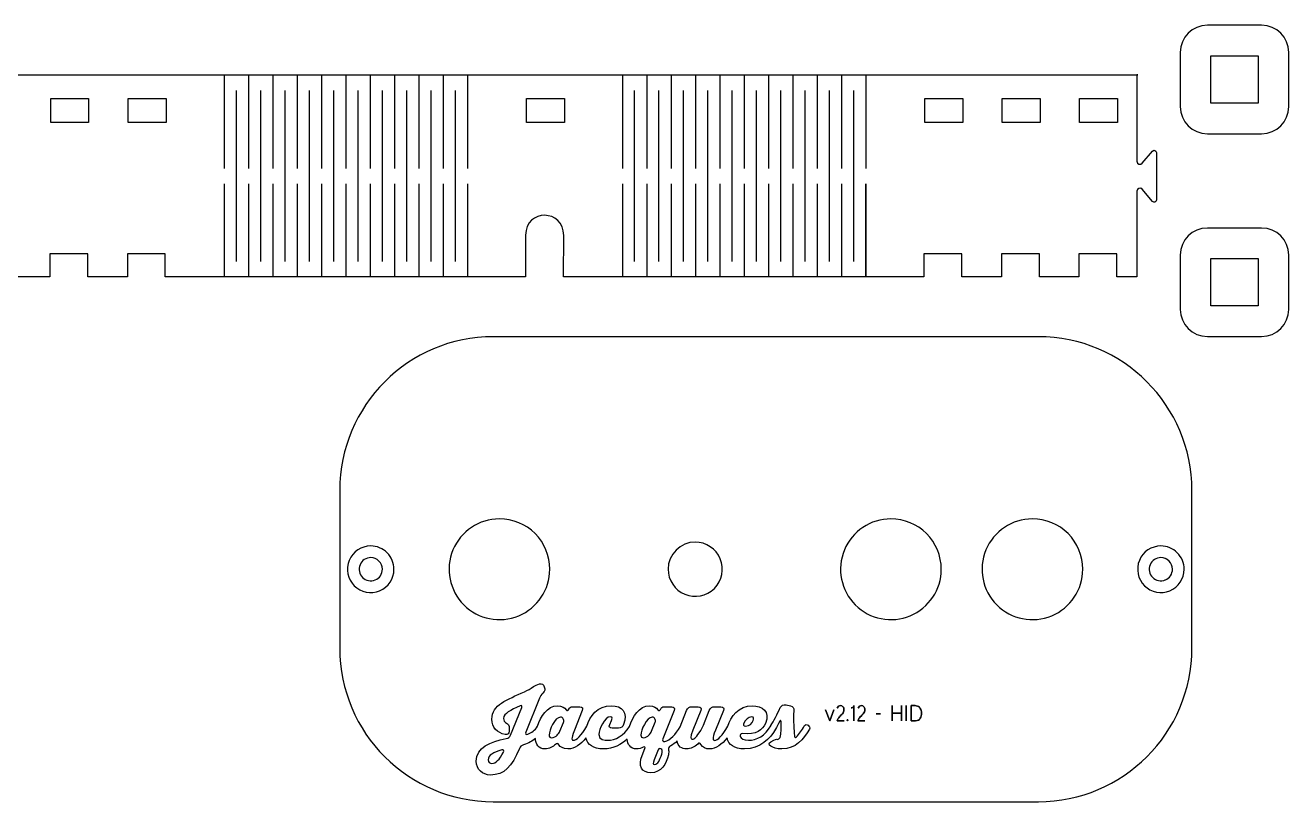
# Model space of a CAD drawing. Extents: x 0 to 327, y 754 to 925.
# Drawn here: x 161.9 to 324.8, y 757.7 to 857.8 of the extents above; entities that cross this region are included whole.
import ezdxf

# ---------------------------------------------------------------- set-up
doc = ezdxf.new("R2010")
doc.units = 0
doc.layers.get('0').update_dxf_attribs({"linetype": 'CONTINUOUS'})

msp = doc.modelspace()

# ---------------------------------------------------------------- linework, layer by layer
at = {"color": 7}
for points in [[(321.313524, 857.779416), (314.320174, 857.779416)], [(310.823498, 854.28274), (310.823498, 847.289662)], [(324.8102, 847.289662), (324.8102, 854.28274)], [(-0.129923, 851.377213), (305.339921, 851.377213), (305.239828, 851.377213), (305.239828, 840.240518)], [(187.521231, 851.377213), (187.521231, 839.316425)], [(190.659341, 851.377213), (190.659341, 839.316425)], [(193.798155, 851.377213), (193.798155, 839.316425)], [(196.937323, 851.377213), (196.937323, 839.316425)], [(200.07508, 851.377213), (200.07508, 839.316425)], [(203.214248, 851.377213), (203.214248, 839.316425)], [(206.352005, 851.377213), (206.352005, 839.316425)], [(209.491173, 851.377213), (209.491173, 839.316425)], [(212.629987, 851.377213), (212.629987, 839.316425)], [(215.768097, 851.377213), (215.768097, 839.316425)], [(218.906912, 851.377213), (218.906912, 839.316425)], [(238.887693, 851.377213), (238.887693, 839.316425)], [(242.025803, 851.377213), (242.025803, 839.316425)], [(245.164618, 851.377213), (245.164618, 839.316425)], [(248.303785, 851.377213), (248.303785, 839.316425)], [(251.441542, 851.377213), (251.441542, 839.316425)], [(254.58071, 851.377213), (254.58071, 839.316425)], [(257.718467, 851.377213), (257.718467, 839.316425)], [(260.857635, 851.377213), (260.857635, 839.316425)], [(263.99645, 851.377213), (263.99645, 839.316425)], [(267.13456, 851.377213), (267.13456, 839.316425)], [(270.273374, 851.377213), (270.273374, 839.316425)], [(189.090638, 827.328238), (189.090638, 849.379241)], [(192.228748, 827.328238), (192.228748, 849.379241)], [(195.367563, 827.328238), (195.367563, 849.379241)], [(198.505673, 827.328238), (198.505673, 849.379241)], [(201.644488, 827.328238), (201.644488, 849.379241)], [(204.783655, 827.328238), (204.783655, 849.379241)], [(207.921765, 827.328238), (207.921765, 849.379241)], [(211.06058, 827.328238), (211.06058, 849.379241)], [(214.19869, 827.328238), (214.19869, 849.379241)], [(217.337505, 827.328238), (217.337505, 849.379241)], [(240.4571, 827.328238), (240.4571, 849.379241)], [(243.59521, 827.328238), (243.59521, 849.379241)], [(246.734378, 827.328238), (246.734378, 849.379241)], [(249.872135, 827.328238), (249.872135, 849.379241)], [(253.011302, 827.328238), (253.011302, 849.379241)], [(256.150117, 827.328238), (256.150117, 849.379241)], [(259.288227, 827.328238), (259.288227, 849.379241)], [(262.427042, 827.328238), (262.427042, 849.379241)], [(265.565152, 827.328238), (265.565152, 849.379241)], [(268.703967, 827.328238), (268.703967, 849.379241)], [(314.320174, 843.792987), (321.313524, 843.792987)], [(305.925321, 839.990991), (307.245907, 841.565333)], [(307.745312, 841.387704), (307.745312, 835.243296)], [(187.521231, 837.318452), (187.521231, 825.329913)], [(190.659341, 837.318452), (190.659341, 825.329913)], [(193.798155, 837.318452), (193.798155, 825.329913)], [(196.937323, 837.318452), (196.937323, 825.329913)], [(200.07508, 837.318452), (200.07508, 825.329913)], [(203.214248, 837.318452), (203.214248, 825.329913)], [(206.352005, 837.318452), (206.352005, 825.329913)], [(209.491173, 837.318452), (209.491173, 825.329913)], [(212.629987, 837.318452), (212.629987, 825.329913)], [(215.768097, 837.318452), (215.768097, 825.329913)], [(218.906912, 837.318452), (218.906912, 825.329913)], [(305.239828, 836.390482), (305.239828, 825.329913), (302.642359, 825.329913), (302.642359, 828.327048), (297.746992, 828.327048), (297.746992, 825.329913), (292.652145, 825.329913), (292.652145, 828.327048), (287.756778, 828.327048), (287.756778, 825.329913), (282.661578, 825.329913), (282.661578, 828.327048), (277.766211, 828.327048), (277.766211, 825.329913), (231.295116, 825.329913), (231.307099, 830.673934)], [(238.887693, 837.318452), (238.887693, 825.329913)], [(242.025803, 837.318452), (242.025803, 825.329913)], [(245.164618, 837.318452), (245.164618, 825.329913)], [(248.303785, 837.318452), (248.303785, 825.329913)], [(251.441542, 837.318452), (251.441542, 825.329913)], [(254.58071, 837.318452), (254.58071, 825.329913)], [(257.718467, 837.318452), (257.718467, 825.329913)], [(260.857635, 837.318452), (260.857635, 825.329913)], [(263.99645, 837.318452), (263.99645, 825.329913)], [(267.13456, 837.318452), (267.13456, 825.329913)], [(307.245907, 835.065667), (305.925321, 836.640009)], [(321.313524, 831.644711), (314.320174, 831.644711)], [(226.399749, 830.725743), (226.399749, 825.329913), (179.928654, 825.329913), (179.928654, 828.327048), (175.033287, 828.327048), (175.033287, 825.329913), (169.938087, 825.329913), (169.938087, 828.327048), (165.043073, 828.327048), (165.043073, 825.329913), (159.947873, 825.329913)], [(310.823498, 828.148036), (310.823498, 821.154958)], [(324.8102, 821.154958), (324.8102, 828.148036)], [(292.525076, 817.624911), (222.219356, 817.624911)], [(314.320174, 817.658282), (321.313524, 817.658282)], [(202.425158, 797.830471), (202.425158, 777.476465)], [(312.318923, 777.476465), (312.318923, 797.830471)], [(228.182309, 771.015081), (226.424296, 766.640604)], [(224.451776, 766.272659), (225.892849, 769.839689)], [(232.454523, 769.921483), (233.374384, 769.921483)], [(233.701474, 769.441125), (232.67935, 766.896135)], [(245.557403, 769.441125), (244.075475, 765.792302)], [(244.279832, 769.921483), (245.230397, 769.921483)], [(246.313761, 767.334369), (247.162063, 769.441125)], [(247.877567, 769.921483), (248.644075, 769.921483)], [(248.971165, 769.441125), (247.949041, 766.896135)], [(249.328875, 767.560465), (250.085233, 769.441125)], [(250.800652, 769.921483), (251.56716, 769.921483)], [(251.89425, 769.441125), (250.872211, 766.896135)], [(259.978791, 770.166779), (260.540943, 770.044131)], [(230.819243, 766.783721), (231.279131, 767.908024)], [(242.644552, 766.773486), (243.10444, 767.918259)], [(258.022935, 767.482308), (258.026656, 767.48899)], [(224.267804, 767.100576), (224.267804, 766.793956)], [(238.362103, 767.172135), (237.54442, 767.172135)], [(241.407836, 763.635725), (241.765546, 764.535201)], [(243.503089, 764.371613), (242.971642, 763.063423)], [(222.219356, 757.682385), (292.525076, 757.682385)]]:
    msp.add_lwpolyline(points, dxfattribs=at)
for points in [[(314.769668, 853.833528), (320.863868, 853.833528), (320.863868, 847.739328), (314.769668, 847.739328)], [(165.140667, 848.336263), (170.038303, 848.336263), (170.038303, 845.228359), (165.140667, 845.228359)], [(175.130145, 848.336263), (180.027781, 848.336263), (180.027781, 845.228359), (175.130145, 845.228359)], [(226.491794, 848.336263), (231.38943, 848.336263), (231.38943, 845.228359), (226.491794, 845.228359)], [(277.862748, 848.336263), (282.760384, 848.336263), (282.760384, 845.228359), (277.862748, 845.228359)], [(287.845459, 848.336263), (292.743095, 848.336263), (292.743095, 845.228359), (287.845459, 845.228359)], [(297.840012, 848.336263), (302.737648, 848.336263), (302.737648, 845.228359), (297.840012, 845.228359)], [(270.273374, 837.318452), (270.273374, 825.329913)], [(314.769668, 827.698824), (320.863868, 827.698824), (320.863868, 821.604624), (314.769668, 821.604624)], [(223.019579, 794.147718)], [(273.504241, 794.147718)], [(291.753493, 794.147718)], [(206.420899, 789.153312)], [(206.421071, 789.153204)], [(308.322489, 789.152936)], [(308.322878, 789.153312)], [(244.771002, 787.654639)], [(255.737197, 768.163555)], [(229.429175, 766.282894)], [(241.264718, 766.282894)], [(239.479554, 765.760244)], [(221.569545, 763.094043)], [(243.002262, 762.501272)]]:
    msp.add_lwpolyline(points, close=True, dxfattribs=at)
at = {"color": 1}
for points in [[(206.420941, 790.651131)], [(308.32292, 790.651131)], [(265.089053, 769.510732), (265.613481, 768.100979), (266.157646, 769.510732), (265.613481, 768.100979)], [(266.586211, 769.739112)], [(268.390695, 769.789863)], [(268.734674, 770.077453), (268.723396, 768.106618)], [(269.278839, 769.739112)], [(274.861461, 768.625408), (274.861461, 769.087807), (274.861461, 769.550205), (274.861461, 769.087807)], [(276.674544, 768.106618), (276.113462, 768.100979), (276.113462, 770.074634), (276.113462, 768.100979)], [(276.113462, 770.074634)], [(266.566474, 768.106618), (267.468716, 768.103799)], [(267.90574, 768.244774)], [(269.259103, 768.106618), (270.161344, 768.103799)], [(272.163194, 769.014499)], [(274.86428, 768.100979)]]:
    msp.add_lwpolyline(points, close=True, dxfattribs=at)
for points in [[(273.660351, 769.550205), (273.660351, 770.074634), (273.660351, 770.074634)], [(273.981775, 769.107543), (273.660351, 769.107543)], [(273.663171, 769.550205), (273.663171, 769.087807)], [(273.981775, 769.110363), (274.260906, 769.110363)], [(274.542856, 769.110363), (274.260906, 769.110363)], [(274.542856, 769.107543), (274.86428, 769.107543), (274.86428, 769.107543)], [(275.490351, 769.550205), (275.490351, 769.087807)], [(275.493171, 769.550205), (275.493171, 770.074634), (275.493171, 770.074634)], [(271.872784, 769.00886), (271.585195, 769.00886)], [(273.660351, 768.625408), (273.660351, 768.100979)], [(273.663171, 768.625408), (273.663171, 769.087807)], [(275.490351, 768.625408), (275.490351, 769.087807)], [(275.493171, 768.625408), (275.493171, 768.100979)]]:
    msp.add_lwpolyline(points, dxfattribs=at)
at = {"color": 7}
for points in [[(314.320174, 857.779416), (312.390456, 857.779416), (310.823498, 856.212731), (310.823498, 854.28274)], [(324.8102, 854.28274), (324.8102, 856.212731), (323.243242, 857.779416), (321.313524, 857.779416)], [(310.823498, 847.289662), (310.823498, 845.359672), (312.390456, 843.792987), (314.320174, 843.792987)], [(321.313524, 843.792987), (323.243242, 843.792987), (324.8102, 845.359672), (324.8102, 847.289662)], [(307.245907, 841.565333), (307.41261, 841.765165), (307.745312, 841.645336), (307.745312, 841.387704)], [(305.239828, 840.240518), (305.239828, 839.878916), (305.693416, 839.714327), (305.925321, 839.990991)], [(305.925321, 836.640009), (305.691302, 836.91773), (305.239828, 836.753141), (305.239828, 836.390482)], [(307.745312, 835.243296), (307.745312, 834.983549), (307.422831, 834.865835), (307.245907, 835.065667)], [(231.307099, 830.673934), (231.307099, 834.112674), (226.399749, 834.164483), (226.399749, 830.725743)], [(314.320174, 831.644711), (312.390456, 831.644711), (310.823498, 830.078026), (310.823498, 828.148036)], [(324.8102, 828.148036), (324.8102, 830.078026), (323.243242, 831.644711), (321.313524, 831.644711)], [(310.823498, 821.154958), (310.823498, 819.224968), (312.390456, 817.658282), (314.320174, 817.658282)], [(321.313524, 817.658282), (323.243242, 817.658282), (324.8102, 819.224968), (324.8102, 821.154958)], [(222.219356, 817.624911), (211.294477, 817.624911), (202.425158, 808.755187), (202.425158, 797.830471)], [(312.318923, 797.830471), (312.318923, 808.755187), (303.449604, 817.624911), (292.525076, 817.624911)], [(223.019579, 794.147718), (220.393126, 794.147718), (218.02529, 792.56558), (217.02019, 790.139054)], [(227.611313, 792.245759), (226.39351, 793.463563), (224.741814, 794.147718), (223.019579, 794.147718)], [(273.504241, 794.147718), (270.877788, 794.147718), (268.509952, 792.56558), (267.504852, 790.139054)], [(278.095975, 792.245759), (276.878171, 793.463563), (275.226475, 794.147718), (273.504241, 794.147718)], [(291.753493, 794.147718), (289.127039, 794.147718), (286.759203, 792.56558), (285.754103, 790.139054)], [(296.345226, 792.245759), (295.127423, 793.463563), (293.475727, 794.147718), (291.753493, 794.147718)], [(229.513272, 787.654025), (229.513272, 789.37626), (228.829117, 791.027956), (227.611313, 792.245759)], [(279.997933, 787.654025), (279.997933, 789.37626), (279.313778, 791.027956), (278.095975, 792.245759)], [(298.247185, 787.654025), (298.247185, 789.37626), (297.56303, 791.027956), (296.345226, 792.245759)], [(248.267604, 791.15124), (246.336484, 791.15124), (244.771002, 789.585759), (244.771002, 787.654639)], [(251.498042, 788.99273), (250.956834, 790.299321), (249.681847, 791.15124), (248.267604, 791.15124)], [(206.420899, 789.153312), (205.814786, 789.153312), (205.268354, 788.788198), (205.036405, 788.228223)], [(206.421071, 789.153204), (205.814957, 789.153204), (205.268525, 788.78809), (205.036576, 788.228114)], [(207.480545, 788.714392), (207.199509, 788.995428), (206.818343, 789.153312), (206.420899, 789.153312)], [(207.480718, 788.714284), (207.199682, 788.99532), (206.818516, 789.153204), (206.421071, 789.153204)], [(207.919465, 787.654746), (207.919465, 788.052191), (207.761581, 788.433357), (207.480545, 788.714392)], [(207.919638, 787.654637), (207.919638, 788.052082), (207.761754, 788.433248), (207.480718, 788.714284)], [(217.02019, 790.139054), (216.01509, 787.712527), (216.570662, 784.919475), (218.427845, 783.062292)], [(250.740074, 785.182169), (251.740095, 786.18219), (252.039249, 787.68614), (251.498042, 788.99273)], [(267.504852, 790.139054), (266.499751, 787.712527), (267.055324, 784.919475), (268.912507, 783.062292)], [(285.754103, 790.139054), (284.749003, 787.712527), (285.304576, 784.919475), (287.161759, 783.062292)], [(308.322489, 789.152936), (307.716376, 789.152936), (307.169944, 788.787822), (306.937995, 788.227846)], [(308.322878, 789.153312), (307.716765, 789.153312), (307.170333, 788.788198), (306.938384, 788.228223)], [(309.382135, 788.714016), (309.101099, 788.995052), (308.719933, 789.152936), (308.322489, 789.152936)], [(309.382524, 788.714392), (309.101489, 788.995428), (308.720322, 789.153312), (308.322878, 789.153312)], [(309.821055, 787.65437), (309.821055, 788.051814), (309.663171, 788.43298), (309.382135, 788.714016)], [(309.821444, 787.654746), (309.821444, 788.052191), (309.66356, 788.433357), (309.382524, 788.714392)], [(205.036405, 788.228223), (204.804455, 787.668247), (204.932666, 787.023687), (205.361253, 786.5951)], [(205.036576, 788.228114), (204.804626, 787.668138), (204.932837, 787.023577), (205.361424, 786.59499)], [(206.994375, 786.270252), (207.554351, 786.502202), (207.919465, 787.048633), (207.919465, 787.654746)], [(206.994548, 786.270142), (207.554524, 786.502091), (207.919638, 787.048523), (207.919638, 787.654637)], [(225.504608, 781.654636), (227.931134, 782.659736), (229.513272, 785.027572), (229.513272, 787.654025)], [(244.771002, 787.654639), (244.771002, 786.240396), (245.622922, 784.965408), (246.929512, 784.424201)], [(275.989269, 781.654636), (278.415796, 782.659736), (279.997933, 785.027572), (279.997933, 787.654025)], [(294.238521, 781.654636), (296.665047, 782.659736), (298.247185, 785.027572), (298.247185, 787.654025)], [(306.937995, 788.227846), (306.706045, 787.667871), (306.834256, 787.023311), (307.262843, 786.594724)], [(306.938384, 788.228223), (306.706434, 787.668247), (306.834645, 787.023687), (307.263232, 786.5951)], [(308.895965, 786.269876), (309.455941, 786.501825), (309.821055, 787.048257), (309.821055, 787.65437)], [(308.896354, 786.270252), (309.45633, 786.502202), (309.821444, 787.048633), (309.821444, 787.654746)], [(205.361253, 786.5951), (205.78984, 786.166514), (206.4344, 786.038303), (206.994375, 786.270252)], [(205.361424, 786.59499), (205.790011, 786.166403), (206.434572, 786.038192), (206.994548, 786.270142)], [(307.262843, 786.594724), (307.69143, 786.166137), (308.33599, 786.037926), (308.895965, 786.269876)], [(307.263232, 786.5951), (307.691819, 786.166514), (308.336379, 786.038303), (308.896354, 786.270252)], [(246.929512, 784.424201), (248.236102, 783.882993), (249.740053, 784.182148), (250.740074, 785.182169)], [(218.427845, 783.062292), (220.285028, 781.205109), (223.078081, 780.649536), (225.504608, 781.654636)], [(268.912507, 783.062292), (270.76969, 781.205109), (273.562743, 780.649536), (275.989269, 781.654636)], [(287.161759, 783.062292), (289.018942, 781.205109), (291.811994, 780.649536), (294.238521, 781.654636)], [(202.425158, 777.476465), (202.425158, 766.55211), (211.294477, 757.682385), (222.219356, 757.682385)], [(292.525076, 757.682385), (303.449604, 757.682385), (312.318923, 766.55211), (312.318923, 777.476465)], [(226.240324, 771.853149), (226.679827, 772.05759), (227.017151, 772.251797), (227.415716, 772.527713)], [(227.415716, 772.527713), (227.630392, 772.681066), (227.885923, 772.793479), (228.172074, 772.865038)], [(228.172074, 772.865038), (228.468459, 772.926362), (228.703521, 772.803714), (228.805784, 772.507328)], [(228.805784, 772.507328), (228.938582, 772.098445), (228.918197, 772.006501), (228.601342, 771.669177)], [(222.039668, 768.327058), (222.039668, 770.166779), (224.002038, 770.851579), (226.240324, 771.853149)], [(228.601342, 771.669177), (228.44799, 771.515909), (228.294722, 771.311467), (228.182309, 771.015081)], [(225.678257, 770.044131), (224.461926, 769.48198), (223.562535, 769.083416), (223.562535, 768.408851)], [(225.892849, 769.839689), (225.974642, 770.044131), (225.882614, 770.136075), (225.678257, 770.044131)], [(227.941242, 767.414978), (228.334223, 768.659984), (229.157065, 770.054366), (230.512623, 770.054366)], [(230.512623, 770.054366), (231.105394, 770.054366), (231.442719, 769.778365), (231.626691, 769.543304)], [(231.626691, 769.543304), (231.759489, 769.369567), (231.861752, 769.379801), (231.953696, 769.594393)], [(231.953696, 769.594393), (232.045724, 769.829455), (232.188757, 769.921483), (232.454523, 769.921483)], [(233.374384, 769.921483), (233.711709, 769.921483), (233.824122, 769.747746), (233.701474, 769.441125)], [(234.29619, 767.439677), (234.664473, 768.682906), (235.662321, 770.054366), (237.442242, 770.054366)], [(237.442242, 770.054366), (238.86293, 770.054366), (239.608969, 769.185594), (239.036667, 767.652493)], [(239.772302, 767.382836), (240.193873, 768.643574), (241.062391, 770.054366), (242.358401, 770.054366)], [(242.358401, 770.054366), (242.940938, 770.054366), (243.278262, 769.778365), (243.462234, 769.543304)], [(243.462234, 769.543304), (243.595033, 769.369567), (243.697296, 769.379801), (243.779005, 769.584158)], [(243.779005, 769.584158), (243.871033, 769.829455), (244.014151, 769.921483), (244.279832, 769.921483)], [(245.230397, 769.921483), (245.567637, 769.921483), (245.680051, 769.747746), (245.557403, 769.441125)], [(247.162063, 769.441125), (247.305181, 769.7886), (247.499388, 769.921483), (247.877567, 769.921483)], [(248.644075, 769.921483), (248.9814, 769.921483), (249.093813, 769.747746), (248.971165, 769.441125)], [(250.085233, 769.441125), (250.228266, 769.7886), (250.422473, 769.921483), (250.800652, 769.921483)], [(251.56716, 769.921483), (251.904485, 769.921483), (252.016898, 769.747746), (251.89425, 769.441125)], [(252.47924, 767.406012), (252.837034, 768.651948), (253.829553, 770.054366), (255.645253, 770.054366)], [(255.645253, 770.054366), (256.851264, 770.054366), (257.985802, 769.338862), (257.311237, 767.785376)], [(258.031393, 767.49728), (258.348586, 768.050465), (258.856434, 769.005682), (259.242903, 769.80907)], [(259.242903, 769.80907), (259.41664, 770.14631), (259.610847, 770.248573), (259.978791, 770.166779)], [(260.540943, 770.044131), (260.908887, 769.952103), (261.031535, 769.7886), (260.990681, 769.410421)], [(260.990681, 769.410421), (260.868033, 768.112381), (261.052005, 766.804191), (261.052005, 766.231805)], [(223.746507, 766.354453), (222.734702, 766.538425), (222.029433, 767.253844), (222.039668, 768.327058)], [(223.562535, 768.408851), (223.562535, 768.132851), (223.674948, 767.979583), (223.818066, 767.897789)], [(223.818066, 767.897789), (224.247334, 767.632023), (224.267804, 767.601404), (224.267804, 767.100576)], [(230.900952, 768.582589), (230.134444, 768.582589), (229.429175, 766.8859), (229.429175, 766.282894)], [(231.248512, 768.378147), (231.187188, 768.49056), (231.074774, 768.582589), (230.900952, 768.582589)], [(231.279131, 767.908024), (231.330221, 768.030672), (231.309836, 768.265733), (231.248512, 768.378147)], [(237.350213, 768.633678), (236.522381, 768.633678), (235.847816, 766.998398), (235.847816, 766.344218)], [(237.54442, 767.172135), (237.21733, 767.172135), (237.104917, 767.335638), (237.248035, 767.642258)], [(237.248035, 767.642258), (237.615979, 768.439471), (237.626214, 768.633678), (237.350213, 768.633678)], [(239.036667, 767.652493), (238.924254, 767.325403), (238.699343, 767.172135), (238.362103, 767.172135)], [(242.726346, 768.582589), (241.969987, 768.582589), (241.264718, 766.8859), (241.264718, 766.282894)], [(243.07382, 768.378147), (243.012496, 768.49056), (242.910318, 768.582589), (242.726346, 768.582589)], [(243.10444, 767.918259), (243.155614, 768.040907), (243.135144, 768.265733), (243.07382, 768.378147)], [(248.971165, 766.865515), (249.083578, 767.049487), (249.236846, 767.345873), (249.328875, 767.560465)], [(257.311237, 767.785376), (256.943293, 766.957459), (256.197169, 766.282894), (254.357447, 766.456631)], [(254.531185, 767.815996), (254.408537, 767.611638), (254.510715, 767.427666), (254.756012, 767.437816)], [(255.553224, 768.623443), (255.113806, 768.623443), (254.745861, 768.163555), (254.531185, 767.815996)], [(254.756012, 767.437816), (255.359102, 767.448051), (255.583929, 767.775141), (255.737197, 768.163555)], [(255.134191, 765.598095), (256.195308, 765.598095), (257.307346, 766.19907), (258.022935, 767.482308)], [(255.737197, 768.163555), (255.808755, 768.347527), (255.900784, 768.623443), (255.553224, 768.623443)], [(258.026656, 767.48899), (258.028263, 767.491697), (258.029786, 767.494488), (258.031393, 767.49728)], [(259.161194, 768.061292), (258.966987, 767.672962), (258.783015, 767.294783), (258.639897, 767.049487)], [(259.345166, 768.020437), (259.334931, 768.204409), (259.242903, 768.224879), (259.161194, 768.061292)], [(259.365551, 766.988163), (259.365551, 767.294783), (259.345166, 767.672962), (259.345166, 768.020437)], [(261.327921, 766.047833), (261.7061, 766.436246), (262.01272, 766.845045), (262.380665, 767.48899)], [(262.380665, 767.48899), (262.585106, 767.856935), (263.188112, 767.407197), (262.993905, 767.049487)], [(224.267804, 766.793956), (224.267804, 766.456631), (224.073597, 766.303364), (223.746507, 766.354453)], [(223.889624, 765.812771), (224.196245, 765.86386), (224.339278, 765.986508), (224.451776, 766.272659)], [(227.66135, 765.845167), (227.283848, 765.518754), (226.798669, 765.244445), (226.117676, 765.025793)], [(226.424296, 766.640604), (226.332352, 766.426012), (226.444765, 766.313598), (226.659442, 766.395307)], [(226.659442, 766.395307), (227.158154, 766.58114), (227.591398, 766.879218), (227.941242, 767.414978)], [(228.877258, 764.484111), (228.083683, 764.484111), (227.675137, 765.096337), (227.66135, 765.845167)], [(229.429175, 766.282894), (229.429175, 766.017213), (229.551823, 765.925184), (229.756265, 765.925184)], [(229.756265, 765.925184), (230.042415, 765.925184), (230.287712, 766.098922), (230.471684, 766.272659)], [(230.471684, 766.272659), (230.584182, 766.374922), (230.757919, 766.630453), (230.819243, 766.783721)], [(234.178871, 765.905645), (233.521646, 765.070877), (232.745242, 764.484111), (231.820813, 764.484111)], [(232.67935, 766.896135), (232.198992, 765.700358), (232.393199, 765.598095), (232.546552, 765.598095)], [(232.546552, 765.598095), (232.919825, 765.598095), (233.562078, 766.185791), (234.29619, 767.439677)], [(236.420118, 764.484111), (235.095518, 764.484111), (234.365296, 765.033913), (234.178871, 765.905645)], [(235.847816, 766.344218), (235.847816, 765.628799), (236.634794, 765.598095), (236.951649, 765.598095)], [(236.951649, 765.598095), (237.984938, 765.598095), (239.04724, 766.168028), (239.772302, 767.382836)], [(241.264718, 766.282894), (241.264718, 766.017213), (241.387366, 765.925184), (241.591808, 765.925184)], [(241.591808, 765.925184), (241.867809, 765.925184), (242.123255, 766.098922), (242.297077, 766.262509)], [(242.297077, 766.262509), (242.409491, 766.374922), (242.583228, 766.630453), (242.644552, 766.773486)], [(244.351391, 765.455061), (245.048455, 765.580924), (245.754739, 766.412986), (246.313761, 767.334369)], [(247.949041, 766.896135), (247.540242, 765.88433), (247.68336, 765.751447), (247.887717, 765.751447)], [(247.887717, 765.751447), (248.173952, 765.751447), (248.429483, 766.017213), (248.971165, 766.865515)], [(252.373001, 765.899471), (251.713661, 765.073922), (250.932182, 764.484111), (250.085233, 764.484111)], [(250.872211, 766.896135), (250.402003, 765.730977), (250.585975, 765.587944), (250.780182, 765.587944)], [(250.780182, 765.587944), (251.170203, 765.587944), (251.746142, 766.165236), (252.47924, 767.406012)], [(254.602744, 764.484111), (253.289901, 764.484111), (252.561287, 765.031376), (252.373001, 765.899471)], [(254.357447, 766.456631), (254.132621, 766.477101), (253.999738, 766.282894), (254.081447, 766.078537)], [(254.081447, 766.078537), (254.18371, 765.843391), (254.449391, 765.598095), (255.134191, 765.598095)], [(258.639897, 767.049487), (257.944863, 765.823006), (256.667292, 764.484111), (254.602744, 764.484111)], [(258.864724, 765.720743), (259.161194, 765.720743), (259.365551, 765.996743), (259.365551, 766.988163)], [(262.993905, 767.049487), (262.258016, 765.700358), (261.174653, 764.484111), (259.457579, 764.484111)], [(261.052005, 766.231805), (261.052005, 766.047833), (261.123564, 765.853626), (261.327921, 766.047833)], [(220.026209, 762.889686), (220.026209, 764.719173), (221.824991, 765.403972), (223.889624, 765.812771)], [(223.307004, 764.351228), (222.213405, 764.034373), (221.569545, 763.686899), (221.569545, 763.094043)], [(225.586229, 764.535201), (224.635748, 762.245741), (223.644328, 761.121438), (221.845461, 761.121438)], [(223.531915, 764.075228), (223.634093, 764.289904), (223.542065, 764.412552), (223.307004, 764.351228)], [(226.117676, 765.025793), (225.831525, 764.933765), (225.698642, 764.811117), (225.586229, 764.535201)], [(230.236622, 765.056413), (229.940237, 764.811117), (229.43941, 764.484111), (228.877258, 764.484111)], [(230.696595, 764.995089), (230.533008, 765.23015), (230.451299, 765.240385), (230.236622, 765.056413)], [(231.820813, 764.484111), (231.197422, 764.484111), (230.860098, 764.760027), (230.696595, 764.995089)], [(239.479554, 765.760244), (238.751024, 765.038312), (237.748439, 764.484111), (236.420118, 764.484111)], [(240.692417, 764.484111), (239.927431, 764.484111), (239.520239, 765.080435), (239.479554, 765.760244)], [(241.561188, 764.708938), (241.315892, 764.58629), (241.009272, 764.484111), (240.692417, 764.484111)], [(241.765546, 764.535201), (241.837104, 764.729408), (241.755311, 764.811117), (241.561188, 764.708938)], [(243.942592, 764.402318), (243.840329, 764.596525), (243.584882, 764.576055), (243.503089, 764.371613)], [(243.952827, 763.829932), (244.044771, 764.085463), (244.014151, 764.269435), (243.942592, 764.402318)], [(244.075475, 765.792302), (243.983447, 765.57771), (244.116329, 765.414122), (244.351391, 765.455061)], [(245.138369, 764.89291), (244.831749, 764.719173), (244.801129, 764.678234), (244.841983, 764.320524)], [(244.841983, 764.320524), (244.862453, 764.157021), (244.841983, 763.973049), (244.801129, 763.737988)], [(245.933382, 765.520784), (245.688255, 765.2628), (245.424012, 765.045248), (245.138369, 764.89291)], [(247.151828, 764.484111), (246.533343, 764.484111), (246.026764, 764.807649), (245.933382, 765.520784)], [(248.582751, 765.117737), (248.163717, 764.719173), (247.703745, 764.484111), (247.151828, 764.484111)], [(248.99155, 765.056413), (248.868902, 765.281324), (248.766723, 765.291474), (248.582751, 765.117737)], [(250.085233, 764.484111), (249.62526, 764.484111), (249.216461, 764.657849), (248.99155, 765.056413)], [(258.016422, 764.841821), (257.75074, 765.005324), (257.75074, 765.260855), (258.016422, 765.424357)], [(258.016422, 765.424357), (258.629662, 765.823006), (258.711456, 765.720743), (258.864724, 765.720743)], [(259.457579, 764.484111), (258.762545, 764.484111), (258.302657, 764.657849), (258.016422, 764.841821)], [(221.845461, 761.121438), (220.843806, 761.121438), (220.026209, 761.898266), (220.026209, 762.889686)], [(221.569545, 763.094043), (221.569545, 762.777188), (221.753517, 762.62392), (222.049903, 762.62392)], [(222.049903, 762.62392), (222.540495, 762.62392), (223.031088, 763.083808), (223.531915, 764.075228)], [(242.542373, 761.407674), (241.366981, 761.407674), (240.886624, 762.3173), (241.407836, 763.635725)], [(244.801129, 763.737988), (244.576218, 762.572831), (243.860798, 761.407674), (242.542373, 761.407674)], [(242.971642, 763.063423), (242.78767, 762.613685), (242.828524, 762.501272), (243.002262, 762.501272)], [(243.002262, 762.501272), (243.482619, 762.501272), (243.687061, 763.042954), (243.952827, 763.829932)]]:
    msp.add_open_spline(points, degree=3, dxfattribs=at)
at = {"color": 1}
for points in [[(206.420941, 790.651131), (205.208714, 790.651131), (204.115852, 789.920903), (203.651953, 788.800952)], [(208.540233, 789.773291), (207.978162, 790.335362), (207.21583, 790.651131), (206.420941, 790.651131)], [(308.32292, 790.651131), (307.110694, 790.651131), (306.017831, 789.920903), (305.553932, 788.800952)], [(310.442212, 789.773291), (309.880141, 790.335362), (309.117809, 790.651131), (308.32292, 790.651131)], [(203.651953, 788.800952), (203.188054, 787.681001), (203.444475, 786.391881), (204.301649, 785.534707)], [(209.418072, 787.653999), (209.418072, 788.448888), (209.102304, 789.21122), (208.540233, 789.773291)], [(305.553932, 788.800952), (305.090033, 787.681001), (305.346455, 786.391881), (306.203628, 785.534707)], [(311.320051, 787.653999), (311.320051, 788.448888), (311.004283, 789.21122), (310.442212, 789.773291)], [(207.567893, 784.885011), (208.687845, 785.34891), (209.418072, 786.441773), (209.418072, 787.653999)], [(309.469873, 784.885011), (310.589824, 785.34891), (311.320051, 786.441773), (311.320051, 787.653999)], [(204.301649, 785.534707), (205.158823, 784.677534), (206.447942, 784.421112), (207.567893, 784.885011)], [(306.203628, 785.534707), (307.060802, 784.677534), (308.349921, 784.421112), (309.469873, 784.885011)], [(266.586211, 769.739112), (266.628504, 769.849073), (266.687713, 769.933658), (266.76102, 769.990048)], [(266.76102, 769.990048), (266.687713, 769.933658), (266.628504, 769.849073), (266.586211, 769.739112)], [(266.76102, 769.990048), (266.834327, 770.046438), (266.916093, 770.074634), (267.006317, 770.074634)], [(267.006317, 770.074634), (266.916093, 770.074634), (266.834327, 770.046438), (266.76102, 769.990048)], [(267.006317, 770.074634), (267.133195, 770.074634), (267.237517, 770.029521), (267.319283, 769.936478)], [(267.319283, 769.936478), (267.237517, 770.029521), (267.133195, 770.074634), (267.006317, 770.074634)], [(267.248795, 769.022958), (267.308004, 769.093446), (267.353117, 769.169572), (267.38977, 769.251338)], [(267.39259, 769.251338), (267.355936, 769.169572), (267.308004, 769.093446), (267.251614, 769.022958)], [(267.319283, 769.936478), (267.403868, 769.843434), (267.44616, 769.710917), (267.44616, 769.533288)], [(267.44616, 769.533288), (267.44616, 769.710917), (267.403868, 769.843434), (267.319283, 769.936478)], [(267.38977, 769.251338), (267.426424, 769.333104), (267.44616, 769.426147), (267.44616, 769.533288)], [(267.44616, 769.533288), (267.44616, 769.426147), (267.426424, 769.333104), (267.39259, 769.251338)], [(268.390695, 769.789863), (268.424529, 769.789863), (268.461182, 769.795502), (268.497836, 769.80678)], [(268.497836, 769.80678), (268.461182, 769.795502), (268.424529, 769.789863), (268.390695, 769.789863)], [(268.497836, 769.80678), (268.53449, 769.815239), (268.571143, 769.832156), (268.604977, 769.854712)], [(268.604977, 769.854712), (268.571143, 769.832156), (268.53449, 769.815239), (268.497836, 769.80678)], [(268.604977, 769.854712), (268.638811, 769.877268), (268.667006, 769.905463), (268.692382, 769.942117)], [(268.692382, 769.942117), (268.667006, 769.905463), (268.638811, 769.877268), (268.604977, 769.854712)], [(268.692382, 769.942117), (268.714938, 769.97877), (268.729035, 770.023882), (268.734674, 770.077453)], [(268.734674, 770.077453), (268.729035, 770.023882), (268.714938, 769.97877), (268.692382, 769.942117)], [(269.278839, 769.739112), (269.321132, 769.849073), (269.380341, 769.933658), (269.453648, 769.990048)], [(269.453648, 769.990048), (269.380341, 769.933658), (269.321132, 769.849073), (269.278839, 769.739112)], [(269.453648, 769.990048), (269.526956, 770.046438), (269.608721, 770.074634), (269.698945, 770.074634)], [(269.698945, 770.074634), (269.608721, 770.074634), (269.526956, 770.046438), (269.453648, 769.990048)], [(269.698945, 770.074634), (269.825823, 770.074634), (269.930145, 770.029521), (270.011911, 769.936478)], [(270.011911, 769.936478), (269.930145, 770.029521), (269.825823, 770.074634), (269.698945, 770.074634)], [(269.941423, 769.022958), (270.000633, 769.093446), (270.045745, 769.169572), (270.082398, 769.251338)], [(270.085218, 769.251338), (270.048564, 769.169572), (270.000633, 769.093446), (269.944242, 769.022958)], [(270.011911, 769.936478), (270.096496, 769.843434), (270.138788, 769.710917), (270.138788, 769.533288)], [(270.138788, 769.533288), (270.138788, 769.710917), (270.096496, 769.843434), (270.011911, 769.936478)], [(270.082398, 769.251338), (270.119052, 769.333104), (270.138788, 769.426147), (270.138788, 769.533288)], [(270.138788, 769.533288), (270.138788, 769.426147), (270.119052, 769.333104), (270.085218, 769.251338)], [(273.660351, 770.074634), (273.660351, 769.882907), (273.660351, 769.708098), (273.663171, 769.550205)], [(273.663171, 769.087807), (273.663171, 769.23724), (273.663171, 769.392313), (273.660351, 769.550205)], [(273.660351, 769.107543), (273.77877, 769.107543), (273.885912, 769.107543), (273.981775, 769.110363)], [(274.260906, 769.110363), (274.170682, 769.110363), (274.077638, 769.110363), (273.981775, 769.107543)], [(274.260906, 769.110363), (274.35395, 769.110363), (274.446993, 769.110363), (274.542856, 769.107543)], [(274.86428, 769.107543), (274.745861, 769.107543), (274.63872, 769.107543), (274.542856, 769.110363)], [(274.861461, 769.550205), (274.86428, 769.708098), (274.86428, 769.882907), (274.86428, 770.074634)], [(274.86428, 770.074634), (274.86428, 769.882907), (274.86428, 769.708098), (274.861461, 769.550205)], [(275.493171, 770.074634), (275.493171, 769.882907), (275.493171, 769.708098), (275.490351, 769.550205)], [(275.490351, 769.087807), (275.490351, 769.23724), (275.490351, 769.392313), (275.493171, 769.550205)], [(276.113462, 770.074634), (276.226242, 770.074634), (276.339023, 770.074634), (276.451803, 770.077453)], [(276.451803, 770.077453), (276.339023, 770.074634), (276.226242, 770.074634), (276.113462, 770.074634)], [(276.451803, 770.077453), (276.561764, 770.080273), (276.668905, 770.074634), (276.770407, 770.054897)], [(276.773227, 770.054897), (276.668905, 770.074634), (276.561764, 770.080273), (276.451803, 770.077453)], [(276.770407, 770.054897), (276.874729, 770.03798), (276.970592, 770.004146), (277.057997, 769.953395)], [(277.057997, 769.953395), (276.970592, 770.004146), (276.874729, 770.03798), (276.773227, 770.054897)], [(277.057997, 769.953395), (277.145401, 769.902644), (277.224347, 769.823698), (277.292016, 769.713737)], [(277.292016, 769.713737), (277.224347, 769.823698), (277.145401, 769.902644), (277.057997, 769.953395)], [(277.292016, 769.713737), (277.345586, 769.629152), (277.385059, 769.536108), (277.413254, 769.434606)], [(277.413254, 769.434606), (277.385059, 769.536108), (277.345586, 769.629152), (277.292016, 769.713737)], [(277.413254, 769.434606), (277.441449, 769.333104), (277.455547, 769.231601), (277.455547, 769.132919)], [(277.455547, 769.132919), (277.455547, 769.231601), (277.441449, 769.333104), (277.413254, 769.434606)], [(277.455547, 769.132919), (277.455547, 769.00886), (277.441449, 768.884802), (277.413254, 768.763563)], [(277.413254, 768.763563), (277.441449, 768.884802), (277.455547, 769.00886), (277.455547, 769.132919)], [(266.682074, 768.391389), (266.628504, 768.309623), (266.59185, 768.21376), (266.566474, 768.106618)], [(266.566474, 768.106618), (266.59185, 768.21376), (266.628504, 768.309623), (266.682074, 768.391389)], [(266.859703, 768.622588), (266.794854, 768.5521), (266.735645, 768.473154), (266.682074, 768.391389)], [(266.682074, 768.391389), (266.735645, 768.473154), (266.794854, 768.5521), (266.859703, 768.622588)], [(267.062707, 768.822773), (266.99222, 768.757924), (266.924552, 768.693076), (266.859703, 768.622588)], [(266.859703, 768.622588), (266.924552, 768.693076), (266.99222, 768.757924), (267.062707, 768.822773)], [(267.251614, 769.022958), (267.192405, 768.95247), (267.130376, 768.884802), (267.062707, 768.822773)], [(267.062707, 768.822773), (267.130376, 768.884802), (267.192405, 768.95247), (267.248795, 769.022958)], [(267.860628, 768.185565), (267.860628, 768.225038), (267.874725, 768.244774), (267.90574, 768.244774)], [(267.90574, 768.244774), (267.874725, 768.244774), (267.860628, 768.225038), (267.860628, 768.185565)], [(267.874725, 768.143272), (267.863447, 768.15737), (267.860628, 768.171467), (267.860628, 768.185565)], [(267.860628, 768.185565), (267.860628, 768.171467), (267.866267, 768.15737), (267.874725, 768.143272)], [(267.90574, 768.123536), (267.891642, 768.123536), (267.880364, 768.129175), (267.874725, 768.143272)], [(267.874725, 768.143272), (267.883184, 768.129175), (267.891642, 768.123536), (267.90574, 768.123536)], [(267.90574, 768.244774), (267.936754, 768.244774), (267.950852, 768.225038), (267.950852, 768.185565)], [(267.950852, 768.185565), (267.950852, 768.225038), (267.936754, 768.244774), (267.90574, 768.244774)], [(267.939574, 768.143272), (267.931115, 768.129175), (267.919837, 768.123536), (267.90574, 768.123536)], [(267.90574, 768.123536), (267.919837, 768.123536), (267.931115, 768.129175), (267.939574, 768.143272)], [(267.950852, 768.185565), (267.950852, 768.171467), (267.945213, 768.15737), (267.939574, 768.143272)], [(267.939574, 768.143272), (267.948032, 768.15737), (267.950852, 768.171467), (267.950852, 768.185565)], [(269.374702, 768.391389), (269.321132, 768.309623), (269.284478, 768.21376), (269.259103, 768.106618)], [(269.259103, 768.106618), (269.284478, 768.21376), (269.321132, 768.309623), (269.374702, 768.391389)], [(269.552331, 768.622588), (269.487482, 768.5521), (269.428273, 768.473154), (269.374702, 768.391389)], [(269.374702, 768.391389), (269.428273, 768.473154), (269.487482, 768.5521), (269.552331, 768.622588)], [(269.755336, 768.822773), (269.684848, 768.757924), (269.61718, 768.693076), (269.552331, 768.622588)], [(269.552331, 768.622588), (269.61718, 768.693076), (269.684848, 768.757924), (269.755336, 768.822773)], [(269.944242, 769.022958), (269.885033, 768.95247), (269.823004, 768.884802), (269.755336, 768.822773)], [(269.755336, 768.822773), (269.823004, 768.884802), (269.885033, 768.95247), (269.941423, 769.022958)], [(271.585195, 769.00886), (271.697975, 769.00886), (271.793838, 769.00886), (271.875604, 769.01168)], [(272.163194, 769.014499), (272.050413, 769.01168), (271.95455, 769.01168), (271.872784, 769.00886)], [(271.875604, 769.01168), (271.95455, 769.01168), (272.050413, 769.01168), (272.163194, 769.014499)], [(273.663171, 769.087807), (273.663171, 768.938373), (273.663171, 768.7833), (273.660351, 768.625408)], [(273.660351, 768.100979), (273.660351, 768.292706), (273.660351, 768.467515), (273.663171, 768.625408)], [(274.86428, 768.100979), (274.86428, 768.292706), (274.86428, 768.467515), (274.861461, 768.625408)], [(274.861461, 768.625408), (274.86428, 768.467515), (274.86428, 768.292706), (274.86428, 768.100979)], [(275.490351, 769.087807), (275.490351, 768.938373), (275.490351, 768.7833), (275.493171, 768.625408)], [(275.493171, 768.100979), (275.493171, 768.292706), (275.493171, 768.467515), (275.490351, 768.625408)], [(277.04108, 768.199662), (276.942397, 768.140453), (276.818339, 768.109438), (276.674544, 768.106618)], [(276.674544, 768.106618), (276.818339, 768.109438), (276.942397, 768.140453), (277.04108, 768.199662)], [(277.280738, 768.436501), (277.221528, 768.337818), (277.139762, 768.258872), (277.04108, 768.199662)], [(277.04108, 768.199662), (277.139762, 768.258872), (277.221528, 768.337818), (277.280738, 768.436501)], [(277.413254, 768.763563), (277.387879, 768.642325), (277.342767, 768.535183), (277.280738, 768.436501)], [(277.280738, 768.436501), (277.342767, 768.535183), (277.387879, 768.642325), (277.413254, 768.763563)]]:
    msp.add_open_spline(points, degree=3, dxfattribs=at)

doc.saveas('drawing.dxf')
